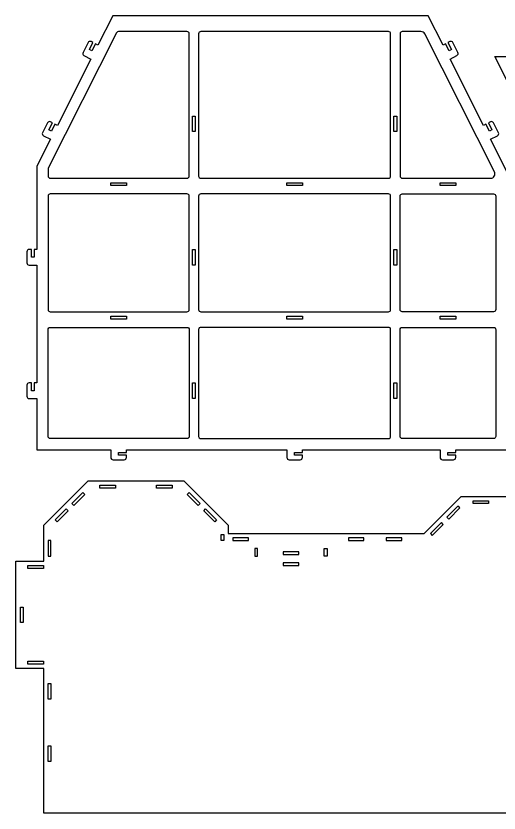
# Model space of a CAD drawing. Extents: x 17 to 190, y -51 to 100.
# Drawn here: x 17.5 to 60.9, y -51 to 20.7 of the extents above; entities that cross this region are included whole.
import ezdxf

# ---------------------------------------------------------------- set-up
doc = ezdxf.new("R2010")
doc.units = 0
doc.header["$MEASUREMENT"] = 0
doc.layers.add('LAYER1', color=18, linetype='CONTINUOUS')

msp = doc.modelspace()

# ---------------------------------------------------------------- linework, layer by layer
at = {"layer": 'LAYER1'}
msp.add_lwpolyline([(61.638, 6.71), (60.17, 9.619), (60.795, 9.935, 0.414214), (60.883, 10.203), (60.432, 11.096, 0.414214), (60.164, 11.184), (59.985, 11.094), (60.301, 10.469), (60.077, 10.357), (59.762, 10.982), (59.539, 10.869), (56.527, 16.835), (57.152, 17.15, 0.414214), (57.241, 17.419), (56.79, 18.312, 0.414214), (56.521, 18.4), (56.343, 18.31), (56.658, 17.685), (56.435, 17.572), (56.12, 18.197), (55.896, 18.085), (54.571, 20.71), (26.177, 20.71), (24.852, 18.085), (24.629, 18.197), (24.313, 17.572), (24.09, 17.685), (24.406, 18.31), (24.227, 18.4, 0.414214), (23.958, 18.312), (23.508, 17.419, 0.414214), (23.596, 17.15), (24.221, 16.835), (21.21, 10.869), (20.986, 10.982), (20.671, 10.357), (20.448, 10.469), (20.763, 11.094), (20.585, 11.184, 0.414214), (20.316, 11.096), (19.865, 10.203, 0.414214), (19.954, 9.935), (20.579, 9.619), (19.36, 7.205), (19.36, -0.29), (19.11, -0.29), (19.11, -0.99), (18.86, -0.99), (18.86, -0.29), (18.66, -0.29, 0.414214), (18.46, -0.49), (18.46, -1.49, 0.414214), (18.66, -1.69), (19.36, -1.69), (19.36, -12.29), (19.11, -12.29), (19.11, -12.99), (18.86, -12.99), (18.86, -12.29), (18.66, -12.29, 0.414214), (18.46, -12.49), (18.46, -13.49, 0.414214), (18.66, -13.69), (19.36, -13.69), (19.36, -18.29), (26.01, -18.29), (26.01, -18.99, 0.414214), (26.21, -19.19), (27.21, -19.19, 0.414214), (27.41, -18.99), (27.41, -18.79), (26.71, -18.79), (26.71, -18.54), (27.41, -18.54), (27.41, -18.29), (41.848, -18.29), (41.848, -18.99, 0.414214), (42.048, -19.19), (43.048, -19.19, 0.414214), (43.248, -18.99), (43.248, -18.79), (42.548, -18.79), (42.548, -18.54), (43.248, -18.54), (43.248, -18.29), (55.637, -18.29), (55.637, -18.99, 0.414214), (55.837, -19.19), (56.837, -19.19, 0.414214), (57.037, -18.99), (57.037, -18.79), (56.337, -18.79), (56.337, -18.54), (57.037, -18.54), (57.037, -18.29), (61.638, -18.29)], format="xyb", dxfattribs=at)
for points in [[(20.56, 6.11), (32.86, 6.11, 0.414214), (33.06, 6.31), (33.06, 19.11, 0.414214), (32.86, 19.31), (26.714, 19.31, 0.283043), (26.535, 19.2), (20.382, 7.01, 0.117406), (20.36, 6.919), (20.36, 6.31, 0.414214)], [(51.185, 19.11, 0.414214), (50.985, 19.31), (34.11, 19.31, 0.414214), (33.91, 19.11), (33.91, 6.31, 0.414214), (34.11, 6.11), (50.985, 6.11, 0.414214), (51.185, 6.31)], [(52.035, 19.11), (52.035, 6.31, 0.414214), (52.235, 6.11), (60.171, 6.11, 0.558794), (60.528, 6.69), (54.268, 19.09, 0.283043), (53.911, 19.31), (52.235, 19.31, 0.414214)], [(20.56, -5.89), (32.86, -5.89, 0.414214), (33.06, -5.69), (33.06, 4.51, 0.414214), (32.86, 4.71), (20.56, 4.71, 0.414214), (20.36, 4.51), (20.36, -5.69, 0.414214)], [(34.11, 4.71, 0.414214), (33.91, 4.51), (33.91, -5.69, 0.414214), (34.11, -5.89), (50.985, -5.89, 0.414214), (51.185, -5.69), (51.185, 4.51, 0.414214), (50.985, 4.71)], [(60.438, -5.89), (52.235, -5.89, -0.414214), (52.035, -5.69), (52.035, 4.51, -0.414214), (52.235, 4.71), (60.438, 4.71, -0.414214), (60.638, 4.51), (60.638, -5.69, -0.414214)], [(20.56, -7.29), (32.86, -7.29, -0.414214), (33.06, -7.49), (33.06, -17.09, -0.414214), (32.86, -17.29), (20.56, -17.29, -0.414214), (20.36, -17.09), (20.36, -7.49, -0.414214)], [(34.11, -17.29), (50.985, -17.29, 0.414214), (51.185, -17.09), (51.185, -7.49, 0.414214), (50.985, -7.29), (34.11, -7.29, 0.414214), (33.91, -7.49), (33.91, -17.09, 0.414214)], [(52.035, -7.49, -0.414214), (52.235, -7.29), (60.438, -7.29, -0.414214), (60.638, -7.49), (60.638, -17.09, -0.414214), (60.438, -17.29), (52.235, -17.29, -0.414214), (52.035, -17.09)]]:
    msp.add_lwpolyline(points, format="xyb", close=True, dxfattribs=at)
for points in [[(68.653, 1.097), (60.57, 17.06), (76.175, 17.06), (76.175, -0.023), (68.653, -0.023)], [(33.36, 10.31), (33.36, 11.71), (33.61, 11.71), (33.61, 10.31)], [(51.485, 10.31), (51.485, 11.71), (51.735, 11.71), (51.735, 10.31)], [(26.01, 5.71), (27.41, 5.71), (27.41, 5.46), (26.01, 5.46)], [(41.848, 5.71), (43.248, 5.71), (43.248, 5.46), (41.848, 5.46)], [(55.637, 5.71), (57.037, 5.71), (57.037, 5.46), (55.637, 5.46)], [(33.36, -1.69), (33.36, -0.29), (33.61, -0.29), (33.61, -1.69)], [(51.485, -1.69), (51.485, -0.29), (51.735, -0.29), (51.735, -1.69)], [(26.01, -6.29), (27.41, -6.29), (27.41, -6.54), (26.01, -6.54)], [(41.848, -6.29), (43.248, -6.29), (43.248, -6.54), (41.848, -6.54)], [(55.637, -6.29), (57.037, -6.29), (57.037, -6.54), (55.637, -6.54)], [(33.36, -13.69), (33.36, -12.29), (33.61, -12.29), (33.61, -13.69)], [(51.485, -13.69), (51.485, -12.29), (51.735, -12.29), (51.735, -13.69)], [(17.474, -28.313), (19.974, -28.313), (19.974, -25.074), (23.957, -21.091), (32.59, -21.091), (36.574, -25.074), (36.574, -25.813), (39.611, -25.813), (44.811, -25.813), (44.811, -25.82), (54.2, -25.813), (57.527, -22.486), (65.173, -22.486), (70.579, -27.892), (70.579, -35.538), (67.352, -38.766), (67.352, -50.963), (19.974, -50.963), (19.974, -37.969), (17.474, -37.969)], [(26.43, -21.741), (25.03, -21.741), (25.03, -21.491), (26.43, -21.491)], [(31.517, -21.741), (30.117, -21.741), (30.117, -21.491), (31.517, -21.491)], [(22.668, -23.299), (23.658, -22.309), (23.481, -22.132), (22.491, -23.122)], [(33.879, -23.299), (32.889, -22.309), (33.066, -22.132), (34.056, -23.122)], [(58.599, -23.136), (58.599, -22.886), (59.999, -22.886), (59.999, -23.136)], [(21.192, -24.775), (22.182, -23.785), (22.005, -23.609), (21.015, -24.599)], [(35.355, -24.775), (34.365, -23.785), (34.542, -23.609), (35.532, -24.599)], [(57.399, -23.533), (57.222, -23.356), (56.232, -24.346), (56.409, -24.523)], [(55.922, -25.009), (55.746, -24.833), (54.756, -25.822), (54.932, -25.999)], [(20.624, -26.453), (20.374, -26.453), (20.374, -27.853), (20.624, -27.853)], [(36.174, -26.463), (35.924, -26.463), (35.924, -25.903), (36.174, -25.903)], [(36.992, -26.463), (38.392, -26.463), (38.392, -26.213), (36.992, -26.213)], [(47.381, -26.47), (48.781, -26.47), (48.781, -26.22), (47.381, -26.22)], [(50.789, -26.47), (52.189, -26.47), (52.189, -26.22), (50.789, -26.22)], [(39.211, -27.163), (38.961, -27.163), (38.961, -27.863), (39.211, -27.863)], [(45.461, -27.863), (45.211, -27.863), (45.211, -27.163), (45.461, -27.163)], [(41.511, -27.713), (42.911, -27.713), (42.911, -27.463), (41.511, -27.463)], [(41.511, -28.713), (42.911, -28.713), (42.911, -28.463), (41.511, -28.463)], [(19.949, -28.963), (18.549, -28.963), (18.549, -28.713), (19.949, -28.713)], [(18.124, -32.441), (18.124, -33.841), (17.874, -33.841), (17.874, -32.441)], [(19.949, -37.569), (18.549, -37.569), (18.549, -37.319), (19.949, -37.319)], [(20.374, -39.316), (20.624, -39.316), (20.624, -40.716), (20.374, -40.716)], [(20.374, -44.916), (20.624, -44.916), (20.624, -46.316), (20.374, -46.316)]]:
    msp.add_lwpolyline(points, close=True, dxfattribs=at)
msp.add_lwpolyline([(60.652, 16.898), (60.652, 17.06)], dxfattribs=at)

doc.saveas('drawing.dxf')
